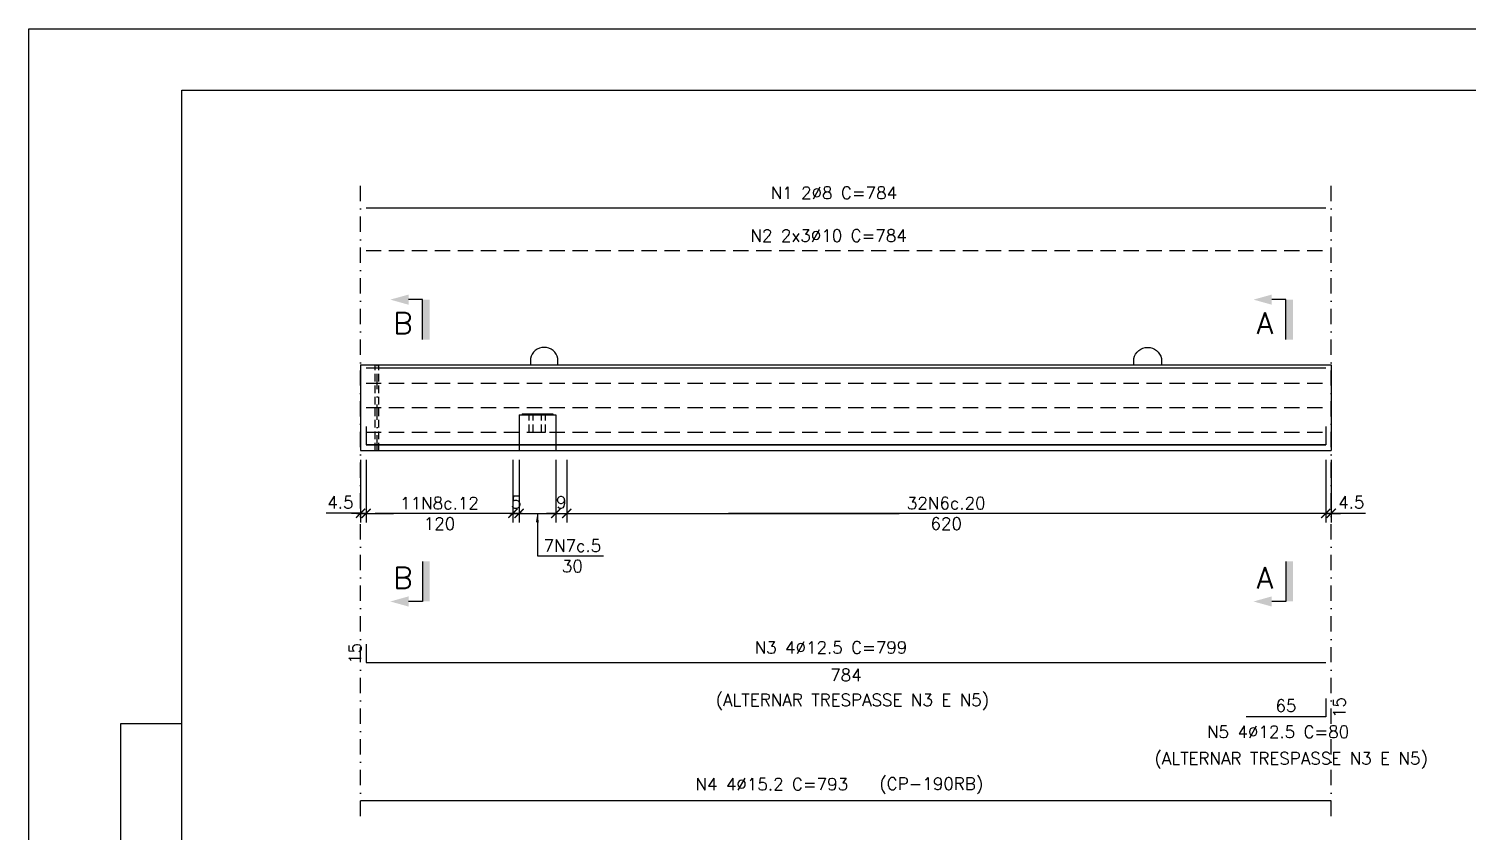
# Model space of a CAD drawing. Header units: centimetres. Extents: x 0 to 6700, y 10 to 1495.
# Drawn here: x 2300 to 3475, y 840 to 1495 of the extents above; entities that cross this region are included whole.
import ezdxf

# ---------------------------------------------------------------- set-up
doc = ezdxf.new("R2010")
doc.units = ezdxf.units.CM
doc.header["$LTSCALE"] = 50
doc.header["$MEASUREMENT"] = 0
doc.header["$PDMODE"] = 67
doc.linetypes.add('DASHDOT', pattern=[1, 0.5, -0.25, 0, -0.25])
doc.linetypes.add('HIDDEN', pattern=[0.375, 0.25, -0.125])
for name, color, linetype in [('220', 4, 'Continuous'), ('COTAS-PRECON', 1, 'Continuous'), ('FORMATO-PRECON', 2, 'Continuous'), ('IND- CORTE-PRECON', 4, 'Continuous'), ('LINHA CENTRO-PRECON', 1, 'DASHDOT'), ('LINHA-01-PRECON', 1, 'Continuous'), ('LINHA-02-PRECON', 2, 'Continuous'), ('LINHA-04-PRECON', 4, 'Continuous'), ('LINHA-PRECON-TRACEJADA', 1, 'HIDDEN'), ('X1', 2, 'Continuous')]:
    doc.layers.add(name, color=color, linetype=linetype)
doc.styles.add('PRECON-ROMANS', font='romans.shx')
doc.styles.add('ROMANS', font='ROMANS.SHX', dxfattribs={"oblique": 15, "height": 3})
doc.styles.get("Standard").update_dxf_attribs({"font": 'romans.shx'})
doc.dimstyles.new('ESC50-50', dxfattribs={"dimscale": 50, "dimtxt": 0.2, "dimasz": 0.15, "dimexe": 0.15, "dimexo": 0.15, "dimgap": 0.08, "dimtad": 1, "dimdec": 1, "dimzin": 12, "dimdsep": 46, "dimtxsty": 'Standard', "dimblk": 'ARCHTICK', "dimcen": 0.09, "dimdle": 0.15, "dimclrd": 256, "dimclre": 256, "dimclrt": 2, "dimazin": 3, "dimtfac": 1, "dimtdec": 1, "dimtix": 1, "dimtmove": 2, "dimatfit": 2, "dimfxl": 0.15, "dimtolj": 1, "dimtzin": 0, "dimarcsym": 0})

# ---------------------------------------------------------------- blocks, each defined once
blk = doc.blocks.new('A$C12EB5E76')
at = {"layer": 'FORMATO-PRECON', "color": 6}
blk.add_line((35.3, 3089.3), (35.3, 1939.3), dxfattribs=at)
at = {"layer": 'FORMATO-PRECON'}
for points in [[(-114.7, 1254.3), (-114.7, 4224.3), (4085.3, 4224.3), (4085.3, 1254.3)], [(135.3, 1939.3), (135.3, 3089.3), (35.3, 3089.3), (35.3, 1939.3)]]:
    blk.add_lwpolyline(points, close=True, dxfattribs=at)
at = {"layer": 'FORMATO-PRECON', "color": 6}
blk.add_lwpolyline([(135.3, 1354.3), (135.3, 4124.3), (3985.3, 4124.3), (3985.3, 1354.3)], close=True, dxfattribs=at)
blk = doc.blocks.new('*D75')
at = {"layer": 'Defpoints', "color": 0, "transparency": 16777216}
for p in [(2575.5, 977.3), (2575.5, 977.3), (3359.4, 977.3)]:
    blk.add_point(p, dxfattribs=at)
at = {"layer": 'LINHA-01-PRECON', "color": 2, "transparency": 16777216, "insert": (2967.5, 967.1), "char_height": 10, "attachment_point": 5}
blk.add_mtext('\\A1;784', dxfattribs=at)
blk = doc.blocks.new('_ArchTick')
at = {"color": 0, "linetype": 'ByBlock', "const_width": 0.15}
blk.add_lwpolyline([(-0.5, -0.5), (0.5, 0.5)], dxfattribs=at)
blk = doc.blocks.new('*D76')
at = {"layer": 'Defpoints', "color": 0, "transparency": 16777216}
for p in [(2575.5, 992.3), (2575.5, 977.3), (2575.5, 977.3)]:
    blk.add_point(p, dxfattribs=at)
at = {"layer": 'LINHA-01-PRECON', "color": 2, "transparency": 16777216, "insert": (2566.5, 984.8), "char_height": 10, "attachment_point": 5, "rotation": 90}
blk.add_mtext('\\A1;15', dxfattribs=at)
blk = doc.blocks.new('*D77')
at = {"layer": 'Defpoints', "color": 0, "transparency": 16777216}
for p in [(3359.4, 948), (3359.4, 933), (3359.4, 933)]:
    blk.add_point(p, dxfattribs=at)
at = {"layer": 'LINHA-01-PRECON', "color": 2, "transparency": 16777216, "insert": (3370.5, 940.5), "char_height": 10, "attachment_point": 5, "rotation": 90}
blk.add_mtext('\\A1;15', dxfattribs=at)
blk = doc.blocks.new('*D78')
at = {"layer": 'Defpoints', "color": 0, "transparency": 16777216}
for p in [(3294.4, 933), (3294.4, 933), (3359.4, 933)]:
    blk.add_point(p, dxfattribs=at)
at = {"layer": 'LINHA-01-PRECON', "color": 2, "transparency": 16777216, "insert": (3326.9, 942), "char_height": 10, "attachment_point": 5}
blk.add_mtext('\\A1;65', dxfattribs=at)
blk = doc.blocks.new('IND-CORTE-')
at = {"layer": 'IND- CORTE-PRECON', "color": 1}
for p, q in [((-11.2, 63.5), (-33.6, 63.5)), ((-11.2, 0), (-11.2, 63.5))]:
    blk.add_line(p, q, dxfattribs=at)
for points in [[(-33.6, 71.5), (-62.5, 63.5), (-33.6, 55.4)], [(0, 0), (-11.2, 0), (0, 63.5), (-11.2, 63.5)]]:
    blk.add_solid(points, dxfattribs=at)
at = {"layer": 'IND- CORTE-PRECON', "linetype": 'Continuous', "style": 'ROMANS', "flags": 8}
blk.add_attdef('B', (-57.7, 9.1), '', height=35, dxfattribs=at)
blk = doc.blocks.new('*D90')
at = {"layer": 'COTAS-PRECON', "lineweight": -2, "transparency": 16777216}
for p, q in [((2700.5, 1142.9), (2700.5, 1091.6)), ((2730.5, 1142.9), (2730.5, 1091.6)), ((2693, 1099.1), (2738, 1099.1))]:
    blk.add_line(p, q, dxfattribs=at)
at = {"layer": 'Defpoints', "color": 0, "transparency": 16777216}
for p in [(2700.5, 1150.4), (2730.5, 1150.4), (2730.5, 1099.1)]:
    blk.add_point(p, dxfattribs=at)
at = {"layer": 'COTAS-PRECON', "lineweight": -2, "transparency": 16777216, "xscale": 7.5, "yscale": 7.5, "zscale": 7.5, "rotation": 180}
blk.add_blockref('_ArchTick', (2700.5, 1099.1), dxfattribs=at)
at = {"layer": 'COTAS-PRECON', "lineweight": -2, "transparency": 16777216, "xscale": 7.5, "yscale": 7.5, "zscale": 7.5}
blk.add_blockref('_ArchTick', (2730.5, 1099.1), dxfattribs=at)
at = {"layer": 'COTAS-PRECON', "color": 2, "transparency": 16777216, "insert": (2744, 1064.3), "char_height": 10, "attachment_point": 5}
blk.add_mtext('\\A1;7N7c.5\\P30', dxfattribs=at)
blk = doc.blocks.new('*D91')
at = {"layer": 'COTAS-PRECON', "lineweight": -2, "transparency": 16777216}
for p, q in [((2739.5, 1142.9), (2739.5, 1091.6)), ((3359.4, 1142.9), (3359.4, 1091.6)), ((2732, 1099.1), (3011.1, 1099.1)), ((3366.9, 1099.1), (3087.7, 1099.1))]:
    blk.add_line(p, q, dxfattribs=at)
at = {"layer": 'Defpoints', "color": 0, "transparency": 16777216}
for p in [(2739.5, 1150.4), (3359.4, 1150.4), (3359.4, 1099.1)]:
    blk.add_point(p, dxfattribs=at)
at = {"layer": 'COTAS-PRECON', "lineweight": -2, "transparency": 16777216, "xscale": 7.5, "yscale": 7.5, "zscale": 7.5, "rotation": 180}
blk.add_blockref('_ArchTick', (2739.5, 1099.1), dxfattribs=at)
at = {"layer": 'COTAS-PRECON', "lineweight": -2, "transparency": 16777216, "xscale": 7.5, "yscale": 7.5, "zscale": 7.5}
blk.add_blockref('_ArchTick', (3359.4, 1099.1), dxfattribs=at)
at = {"layer": 'COTAS-PRECON', "color": 2, "transparency": 16777216, "insert": (3049.4, 1099.1), "char_height": 10, "attachment_point": 5}
blk.add_mtext('\\A1;32N6c.20\\P620', dxfattribs=at)
blk = doc.blocks.new('*D92')
at = {"layer": 'COTAS-PRECON', "lineweight": -2, "transparency": 16777216}
for p, q in [((2730.5, 1142.9), (2730.5, 1091.6)), ((2739.5, 1142.9), (2739.5, 1091.6)), ((2730.5, 1099.1), (2723, 1099.1)), ((2730.5, 1099.1), (2739.5, 1099.1)), ((2739.5, 1099.1), (2747, 1099.1))]:
    blk.add_line(p, q, dxfattribs=at)
at = {"layer": 'Defpoints', "color": 0, "transparency": 16777216}
for p in [(2730.5, 1150.4), (2739.5, 1150.4), (2739.5, 1099.1)]:
    blk.add_point(p, dxfattribs=at)
at = {"layer": 'COTAS-PRECON', "lineweight": -2, "transparency": 16777216, "xscale": 7.5, "yscale": 7.5, "zscale": 7.5}
blk.add_blockref('_ArchTick', (2730.5, 1099.1), dxfattribs=at)
at = {"layer": 'COTAS-PRECON', "lineweight": -2, "transparency": 16777216, "xscale": 7.5, "yscale": 7.5, "zscale": 7.5, "rotation": 180}
blk.add_blockref('_ArchTick', (2739.5, 1099.1), dxfattribs=at)
at = {"layer": 'COTAS-PRECON', "color": 2, "transparency": 16777216, "insert": (2735, 1108.1), "char_height": 10, "attachment_point": 5}
blk.add_mtext('\\A1;9', dxfattribs=at)
blk = doc.blocks.new('*D93')
at = {"layer": 'COTAS-PRECON', "lineweight": -2, "transparency": 16777216}
for p, q in [((3359.4, 1142.9), (3359.4, 1091.6)), ((3363.9, 1142.9), (3363.9, 1091.6)), ((3359.4, 1099.1), (3351.9, 1099.1)), ((3359.4, 1099.1), (3363.9, 1099.1)), ((3363.9, 1099.1), (3371.4, 1099.1))]:
    blk.add_line(p, q, dxfattribs=at)
at = {"layer": 'Defpoints', "color": 0, "transparency": 16777216}
for p in [(3359.4, 1150.4), (3363.9, 1150.4), (3363.9, 1099.1)]:
    blk.add_point(p, dxfattribs=at)
at = {"layer": 'COTAS-PRECON', "lineweight": -2, "transparency": 16777216, "xscale": 7.5, "yscale": 7.5, "zscale": 7.5}
blk.add_blockref('_ArchTick', (3359.4, 1099.1), dxfattribs=at)
at = {"layer": 'COTAS-PRECON', "lineweight": -2, "transparency": 16777216, "xscale": 7.5, "yscale": 7.5, "zscale": 7.5, "rotation": 180}
blk.add_blockref('_ArchTick', (3363.9, 1099.1), dxfattribs=at)
at = {"layer": 'COTAS-PRECON', "color": 2, "transparency": 16777216, "insert": (3380.3, 1108.1), "char_height": 10, "attachment_point": 5}
blk.add_mtext('\\A1;4.5', dxfattribs=at)
blk = doc.blocks.new('*D94')
at = {"layer": 'COTAS-PRECON', "lineweight": -2, "transparency": 16777216}
for p, q in [((2571, 1142.9), (2571, 1091.6)), ((2575.5, 1142.9), (2575.5, 1091.6)), ((2571, 1099.1), (2563.5, 1099.1)), ((2575.5, 1099.1), (2571, 1099.1)), ((2575.5, 1099.1), (2583, 1099.1))]:
    blk.add_line(p, q, dxfattribs=at)
at = {"layer": 'Defpoints', "color": 0, "transparency": 16777216}
for p in [(2571, 1150.4), (2575.5, 1150.4), (2571, 1099.1)]:
    blk.add_point(p, dxfattribs=at)
at = {"layer": 'COTAS-PRECON', "lineweight": -2, "transparency": 16777216, "xscale": 7.5, "yscale": 7.5, "zscale": 7.5}
blk.add_blockref('_ArchTick', (2571, 1099.1), dxfattribs=at)
at = {"layer": 'COTAS-PRECON', "lineweight": -2, "transparency": 16777216, "xscale": 7.5, "yscale": 7.5, "zscale": 7.5, "rotation": 180}
blk.add_blockref('_ArchTick', (2575.5, 1099.1), dxfattribs=at)
at = {"layer": 'COTAS-PRECON', "color": 2, "transparency": 16777216, "insert": (2554.6, 1108.1), "char_height": 10, "attachment_point": 5}
blk.add_mtext('\\A1;4.5', dxfattribs=at)
blk = doc.blocks.new('*D95')
at = {"layer": 'COTAS-PRECON', "lineweight": -2, "transparency": 16777216}
for p, q in [((2575.5, 1142.9), (2575.5, 1091.6)), ((2695.5, 1142.9), (2695.5, 1091.6)), ((2568, 1099.1), (2597.9, 1099.1)), ((2703, 1099.1), (2673, 1099.1))]:
    blk.add_line(p, q, dxfattribs=at)
at = {"layer": 'Defpoints', "color": 0, "transparency": 16777216}
for p in [(2575.5, 1150.4), (2695.5, 1150.4), (2695.5, 1099.1)]:
    blk.add_point(p, dxfattribs=at)
at = {"layer": 'COTAS-PRECON', "lineweight": -2, "transparency": 16777216, "xscale": 7.5, "yscale": 7.5, "zscale": 7.5, "rotation": 180}
blk.add_blockref('_ArchTick', (2575.5, 1099.1), dxfattribs=at)
at = {"layer": 'COTAS-PRECON', "lineweight": -2, "transparency": 16777216, "xscale": 7.5, "yscale": 7.5, "zscale": 7.5}
blk.add_blockref('_ArchTick', (2695.5, 1099.1), dxfattribs=at)
at = {"layer": 'COTAS-PRECON', "color": 2, "transparency": 16777216, "insert": (2635.5, 1099.1), "char_height": 10, "attachment_point": 5}
blk.add_mtext('\\A1;11N8c.12\\P120', dxfattribs=at)
blk = doc.blocks.new('*D96')
at = {"layer": 'COTAS-PRECON', "lineweight": -2, "transparency": 16777216}
for p, q in [((2695.5, 1142.9), (2695.5, 1091.6)), ((2700.5, 1142.9), (2700.5, 1091.6)), ((2695.5, 1099.1), (2688, 1099.1)), ((2695.5, 1099.1), (2700.5, 1099.1)), ((2700.5, 1099.1), (2708, 1099.1))]:
    blk.add_line(p, q, dxfattribs=at)
at = {"layer": 'Defpoints', "color": 0, "transparency": 16777216}
for p in [(2695.5, 1150.4), (2700.5, 1150.4), (2700.5, 1099.1)]:
    blk.add_point(p, dxfattribs=at)
at = {"layer": 'COTAS-PRECON', "lineweight": -2, "transparency": 16777216, "xscale": 7.5, "yscale": 7.5, "zscale": 7.5}
blk.add_blockref('_ArchTick', (2695.5, 1099.1), dxfattribs=at)
at = {"layer": 'COTAS-PRECON', "lineweight": -2, "transparency": 16777216, "xscale": 7.5, "yscale": 7.5, "zscale": 7.5, "rotation": 180}
blk.add_blockref('_ArchTick', (2700.5, 1099.1), dxfattribs=at)
at = {"layer": 'COTAS-PRECON', "color": 2, "transparency": 16777216, "insert": (2698, 1108.1), "char_height": 10, "attachment_point": 5}
blk.add_mtext('\\A1;5', dxfattribs=at)

msp = doc.modelspace()

# ---------------------------------------------------------------- linework, layer by layer
at = {"layer": '220', "color": 4, "linetype": 'Continuous'}
for p, q in [((2575.481, 1348.511), (3359.44, 1348.511)), ((2575.481, 1217.905), (3359.44, 1217.905)), ((2570.981, 864.647), (3363.94, 864.647))]:
    msp.add_line(p, q, dxfattribs=at)
for points in [[(2575.481, 1169.905), (2575.481, 1154.905), (3359.44, 1154.905)], [(3359.44, 1169.905), (3359.44, 1154.905), (2575.481, 1154.905)], [(2575.481, 992.256), (2575.481, 977.256), (3359.44, 977.256)], [(3359.44, 948.005), (3359.44, 933.005), (3294.44, 933.005)]]:
    msp.add_lwpolyline(points, dxfattribs=at)
at = {"layer": 'COTAS-PRECON'}
for p, q in [((2570.981, 1099.133), (2542.976, 1099.133)), ((2582.942, 1099.133), (2688.007, 1099.133)), ((2871.531, 1099.133), (3227.328, 1099.133)), ((3363.94, 1099.133), (3391.945, 1099.133))]:
    msp.add_line(p, q, dxfattribs=at)
at = {"layer": 'LINHA CENTRO-PRECON', "ltscale": 0.5}
msp.add_line((2584.505, 1150.405), (2584.505, 1220.405), dxfattribs=at)
at = {"layer": 'LINHA-01-PRECON', "linetype": 'DASHDOT', "ltscale": 0.5}
for p, q in [((2570.981, 851.951), (2570.981, 1366.378)), ((3363.94, 851.951), (3363.94, 1366.378))]:
    msp.add_line(p, q, dxfattribs=at)
at = {"layer": 'LINHA-02-PRECON'}
for p, q in [((2570.981, 1220.405), (3363.94, 1220.405)), ((2570.981, 1220.405), (2570.981, 1150.405)), ((3363.94, 1220.405), (3363.94, 1150.405)), ((2700.469, 1179.405), (2700.469, 1150.405)), ((2700.469, 1179.405), (2730.469, 1179.405)), ((2702.969, 1180.405), (2727.969, 1180.405)), ((2702.969, 1180.405), (2702.969, 1179.405)), ((2727.969, 1180.405), (2727.969, 1179.405)), ((2730.469, 1179.405), (2730.469, 1150.405)), ((2570.981, 1150.405), (2700.469, 1150.405)), ((2700.469, 1150.405), (2730.469, 1150.405)), ((2730.469, 1150.405), (3363.94, 1150.405))]:
    msp.add_line(p, q, dxfattribs=at)
at = {"layer": 'LINHA-04-PRECON', "linetype": 'HIDDEN'}
for p, q in [((2575.481, 1313.619), (3359.44, 1313.619)), ((2575.481, 1205.405), (3359.44, 1205.405)), ((2575.481, 1185.405), (3359.44, 1185.405)), ((2575.481, 1165.405), (3359.44, 1165.405))]:
    msp.add_line(p, q, dxfattribs=at)
at = {"layer": 'LINHA-04-PRECON', "ltscale": 0.5}
for points in [[(2732.209, 1220.405), (2732.209, 1225.405, 0.81606259), (2709.753, 1225.405), (2709.753, 1220.405)], [(3202.712, 1220.405), (3202.712, 1225.405, -0.81606259), (3225.168, 1225.405), (3225.168, 1220.405)]]:
    msp.add_lwpolyline(points, format="xyb", dxfattribs=at)
at = {"layer": 'LINHA-PRECON-TRACEJADA', "ltscale": 0.5}
for p, q in [((2582.881, 1150.405), (2582.881, 1220.405)), ((2586.081, 1150.405), (2586.081, 1220.405)), ((2708.869, 1179.405), (2708.869, 1180.405)), ((2708.869, 1165.405), (2708.869, 1179.405)), ((2712.069, 1179.405), (2712.069, 1180.405)), ((2712.069, 1165.405), (2712.069, 1179.405)), ((2718.869, 1179.405), (2718.869, 1180.405)), ((2718.869, 1165.405), (2718.869, 1179.405)), ((2722.069, 1179.405), (2722.069, 1180.405)), ((2722.069, 1165.405), (2722.069, 1179.405)), ((2708.869, 1165.405), (2712.069, 1165.405)), ((2718.869, 1165.405), (2722.069, 1165.405))]:
    msp.add_line(p, q, dxfattribs=at)

# ---------------------------------------------------------------- block references
at = {"layer": 'COTAS-PRECON', "xscale": 0.5000000000000071, "yscale": 0.5000000000000071, "zscale": 0.5000000000000071}
msp.add_blockref('A$C12EB5E76', (2357.345, -617.411), dxfattribs=at)
at = {"layer": 'IND- CORTE-PRECON', "linetype": 'ByBlock'}
ref = msp.add_blockref('IND-CORTE-', (2627.492, 1240.9), dxfattribs=dict(at, xscale=0.514839491217444, yscale=0.514839491217444, zscale=0.514839491217444))
ref.add_attrib('B', 'B', (2597.777, 1245.562), dxfattribs={"color": 5, "linetype": 'Continuous', "height": 17.5, "style": 'ROMANS', "flags": 8})
ref = msp.add_blockref('IND-CORTE-', (3332.619, 1240.9), dxfattribs=dict(at, xscale=0.514839491217444, yscale=0.514839491217444, zscale=0.514839491217444))
ref.add_attrib('B', 'A', (3302.904, 1245.562), dxfattribs={"color": 5, "linetype": 'Continuous', "height": 17.5, "style": 'ROMANS', "flags": 8})
ref = msp.add_blockref('IND-CORTE-', (2627.492, 1059.81), dxfattribs=dict(at, xscale=-0.514839491217444, yscale=0.514839491217444, zscale=0.514839491217444, rotation=180))
ref.add_attrib('B', 'B', (2597.777, 1037.647), dxfattribs={"color": 5, "linetype": 'Continuous', "height": 17.5, "style": 'ROMANS', "flags": 8})
ref = msp.add_blockref('IND-CORTE-', (3332.619, 1059.81), dxfattribs=dict(at, xscale=-0.514839491217444, yscale=0.514839491217444, zscale=0.514839491217444, rotation=180))
ref.add_attrib('B', 'A', (3302.904, 1037.647), dxfattribs={"color": 5, "linetype": 'Continuous', "height": 17.5, "style": 'ROMANS', "flags": 8})

# ---------------------------------------------------------------- texts
at = {"layer": 'LINHA-01-PRECON', "color": 2, "insert": (3037.218, 876.616), "char_height": 10, "attachment_point": 5}
msp.add_mtext('\\A1;{\\C1;(CP-190RB)}', dxfattribs=at)
at = {"layer": 'LINHA-02-PRECON', "char_height": 10, "attachment_point": 5}
for insert in [(2972.758, 945.102), (3331.158, 897.349)]:
    msp.add_mtext('\\A1;{\\C2;(ALTERNAR TRESPASSE N3 E N5)}', dxfattribs=dict(at, insert=insert))
at = {"layer": 'X1', "style": 'PRECON-ROMANS'}
for s, p in [('N1 2%%C8 C=784', (2906.007, 1355.798)), ('N2 2x3%%C10 C=784', (2889.495, 1320.905)), ('N3 4%%C12.5 C=799', (2892.899, 984.542)), ('N5 4%%C12.5 C=80', (3262.432, 915.719)), ('N4 4%%C15.2 C=793', (2844.591, 872.962))]:
    msp.add_text(s, height=10, dxfattribs=at).set_placement(p)

# ---------------------------------------------------------------- dimensions: what is measured, and where the dimension line sits
at = {"layer": 'COTAS-PRECON'}
dim = msp.add_linear_dim(base=(2570.981, 1099.133), p1=(2575.481, 1150.405), p2=(2570.981, 1150.405), angle=180, dimstyle='ESC50-50', dxfattribs=at)
dim.commit()
dim.dimension.update_dxf_attribs({"geometry": '*D94', "text_midpoint": (2554.58, 1108.133), "dimtype": 160})
for base, p1, p2, text, picture, middle in [((2695.469, 1099.133), (2575.481, 1150.405), (2695.469, 1150.405), '11N8c.12\\P<>', '*D95', (2635.475, 1099.133)), ((2730.469, 1099.133), (2700.469, 1150.405), (2730.469, 1150.405), '7N7c.5\\P<>', '*D90', (2743.979, 1064.282)), ((3359.44, 1099.133), (2739.469, 1150.405), (3359.44, 1150.405), '32N6c.20\\P<>', '*D91', (3049.429, 1099.133))]:
    dim = msp.add_linear_dim(base=base, p1=p1, p2=p2, text=text, dimstyle='ESC50-50', dxfattribs=at)
    dim.commit()
    dim.dimension.update_dxf_attribs({"geometry": picture, "text_midpoint": middle, "dimtype": 160})
for base, p1, p2, picture, middle in [((2700.469, 1099.133), (2695.469, 1150.405), (2700.469, 1150.405), '*D96', (2697.969, 1108.133)), ((2739.469, 1099.133), (2730.469, 1150.405), (2739.469, 1150.405), '*D92', (2734.969, 1108.133))]:
    dim = msp.add_linear_dim(base=base, p1=p1, p2=p2, dimstyle='ESC50-50', dxfattribs=at)
    dim.commit()
    dim.dimension.update_dxf_attribs({"geometry": picture, "text_midpoint": middle})
dim = msp.add_linear_dim(base=(3363.94, 1099.133), p1=(3359.44, 1150.405), p2=(3363.94, 1150.405), dimstyle='ESC50-50', dxfattribs=at)
dim.commit()
dim.dimension.update_dxf_attribs({"geometry": '*D93', "text_midpoint": (3380.341, 1108.133), "dimtype": 160})
at = {"layer": 'LINHA-01-PRECON'}
dim = msp.add_linear_dim(base=(2575.481, 977.256), p1=(2575.481, 992.256), p2=(2575.481, 977.256), angle=90, dimstyle='ESC50-50', override={"dimse1": 1, "dimse2": 1, "dimsd1": 1, "dimsd2": 1}, dxfattribs=at)
dim.commit()
dim.dimension.update_dxf_attribs({"geometry": '*D76', "text_midpoint": (2566.481, 984.756)})
dim = msp.add_linear_dim(base=(2575.481, 977.256), p1=(3359.44, 977.256), p2=(2575.481, 977.256), dimstyle='ESC50-50', override={"dimse1": 1, "dimse2": 1, "dimsd1": 1, "dimsd2": 1}, dxfattribs=at)
dim.commit()
dim.dimension.update_dxf_attribs({"geometry": '*D75', "text_midpoint": (2967.461, 967.141), "dimtype": 160})
dim = msp.add_linear_dim(base=(3294.44, 933.005), p1=(3359.44, 933.005), p2=(3294.44, 933.005), dimstyle='ESC50-50', override={"dimse1": 1, "dimse2": 1, "dimsd1": 1, "dimsd2": 1}, dxfattribs=at)
dim.commit()
dim.dimension.update_dxf_attribs({"geometry": '*D78', "text_midpoint": (3326.94, 942.005)})
dim = msp.add_linear_dim(base=(3359.44, 933.005), p1=(3359.44, 948.005), p2=(3359.44, 933.005), angle=90, dimstyle='ESC50-50', override={"dimse1": 1, "dimse2": 1, "dimsd1": 1, "dimsd2": 1}, dxfattribs=at)
dim.commit()
dim.dimension.update_dxf_attribs({"geometry": '*D77', "text_midpoint": (3370.483, 940.505), "dimtype": 160})

# ---------------------------------------------------------------- leaders
at = {"layer": 'COTAS-PRECON'}
msp.add_leader([(2715.469, 1099.133), (2715.469, 1064.282), (2769.518, 1064.282)], dimstyle='ESC50-50', override={"dimgap": 0.08, "dimtad": 0}, dxfattribs=at)

doc.saveas('drawing.dxf')
